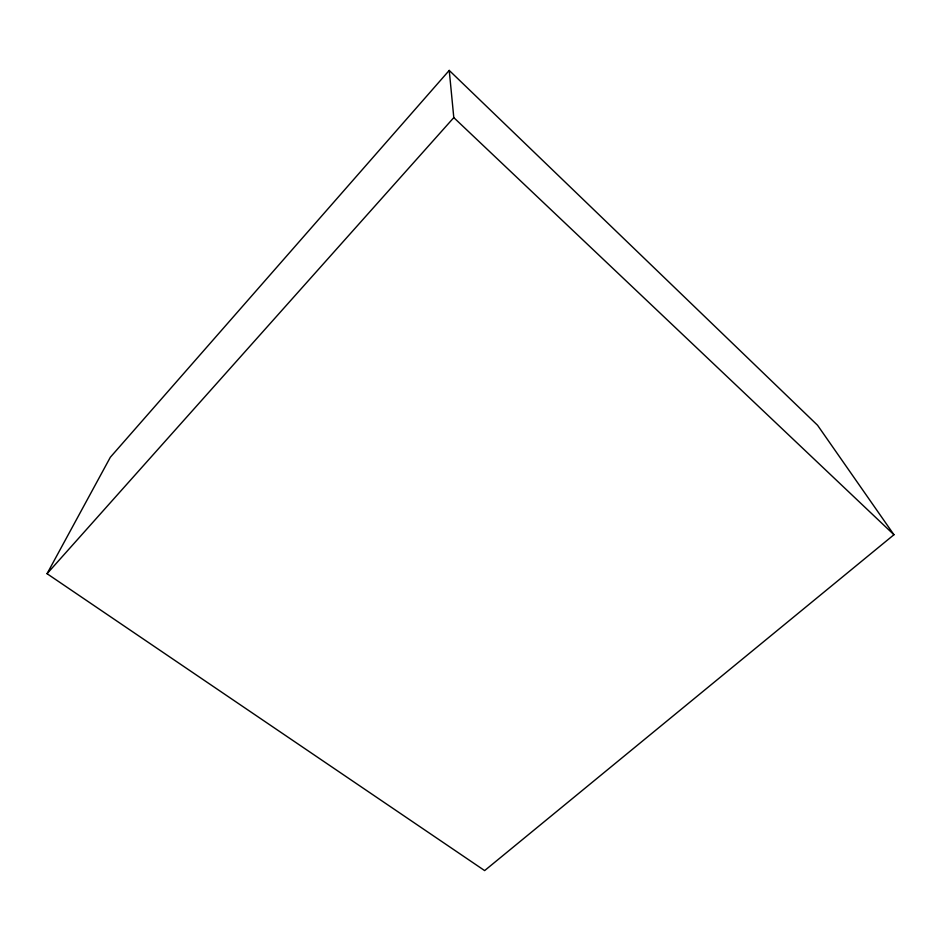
<?xml version="1.0" encoding="UTF-8"?>
<svg xmlns="http://www.w3.org/2000/svg" width="941" height="941" viewBox="0 0 941 941"><rect width="100%" height="100%" fill="white"/><g stroke="black" fill="none" stroke-linecap="round" stroke-linejoin="round"><path stroke-width="1.41" d="M47.05 573.692L110.332 457.267L449.233 70.41L817.564 425.261L893.95 534.735L484.639 870.59L47.05 573.692L453.797 117.613L449.233 70.41M453.797 117.613L893.95 534.735"/></g></svg>
